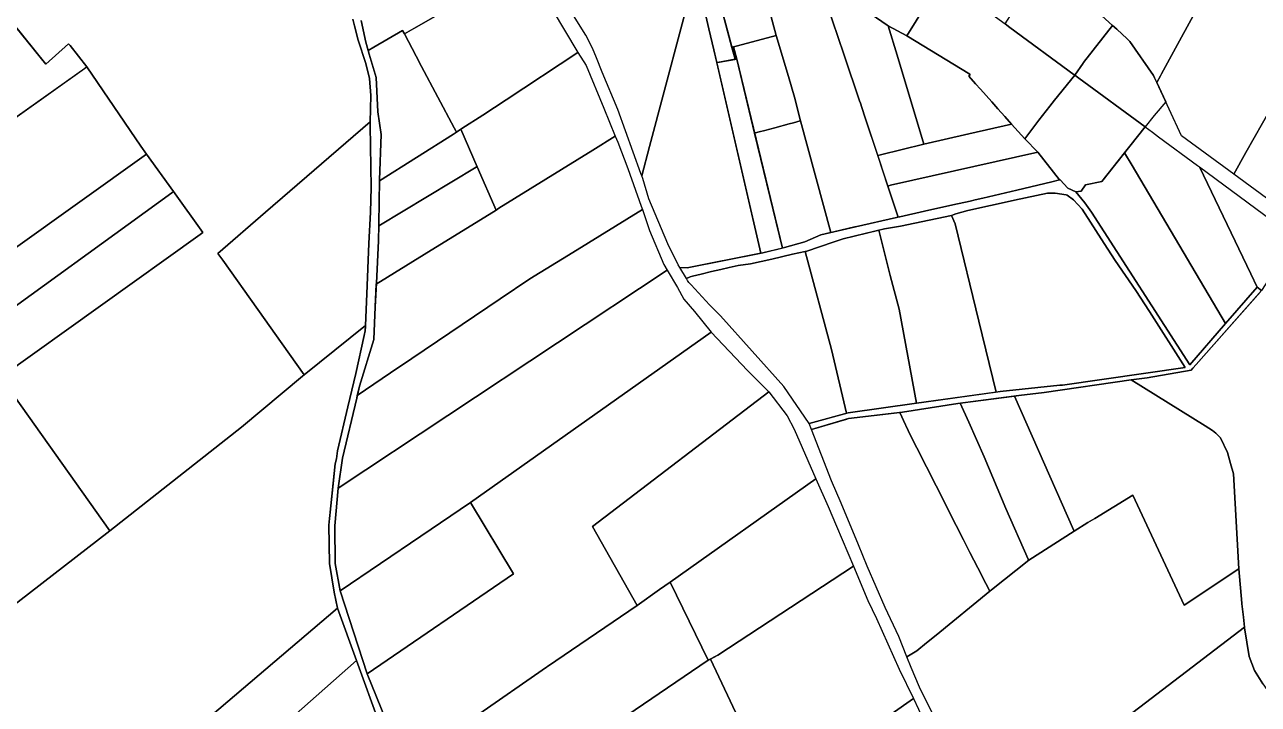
# Model space of a CAD drawing. Header units: metres. Extents: x 3 to 1005126, y 39 to 4383651.
# Drawn here: x 491760 to 492445, y 4369021 to 4369398 of the extents above; entities that cross this region are included whole.
import ezdxf

# ---------------------------------------------------------------- set-up
doc = ezdxf.new("R2010")
doc.units = ezdxf.units.M
doc.header["$MEASUREMENT"] = 0
doc.layers.add('TM_Llucmajor', color=7, linetype='Continuous')

msp = doc.modelspace()

# ---------------------------------------------------------------- linework, layer by layer
at = {"layer": 'TM_Llucmajor', "linetype": 'Continuous', "flags": 128}
for points in [[(492177.36, 4369392.22), (492155.91, 4369386.46), (492153.71, 4369385.87), (492152.77, 4369385.59), (492144.59, 4369416.44), (492138.45, 4369439.61), (492137.15, 4369444.61), (492144.63, 4369470.31), (492149.93, 4369488.16), (492153.29, 4369482.65), (492162.24, 4369449.04), (492177.36, 4369392.22)], [(492372.17, 4369390.38), (492366.32, 4369395.63), (492363.94, 4369397.78), (492351.88, 4369408.61), (492352.32, 4369409.13), (492418.23, 4369488.22), (492420.92, 4369485.8), (492422.45, 4369484.43), (492442.98, 4369465.97), (492391.16, 4369370.93), (492390.54, 4369369.81), (492388.51, 4369366.09), (492387.27, 4369368.75), (492386.7, 4369369.98), (492373.65, 4369388.86), (492372.17, 4369390.38)], [(492107.07, 4369330.52), (492102.76, 4369314.24), (492102.3, 4369315.54), (492089.52, 4369351.11), (492080.76, 4369371.85), (492077.7, 4369379.75), (492075.43, 4369385.09), (492071.8, 4369392.41), (492061.12, 4369409.22), (492060.48, 4369410.23), (492059.78, 4369411.39), (492113.69, 4369450.8), (492145.48, 4369473.19), (492144.63, 4369470.31), (492136.79, 4369443.39), (492132.73, 4369427.37), (492107.07, 4369330.52)], [(492390.54, 4369369.81), (492391.16, 4369370.93), (492442.98, 4369465.97), (492446.46, 4369462.83), (492476.7, 4369436.77), (492490.27, 4369422.02), (492491.27, 4369421.09), (492480.15, 4369401.5), (492478.34, 4369398.31), (492463.92, 4369372.92), (492451.88, 4369351.71), (492437.96, 4369327.17), (492431.19, 4369315.26), (492402.32, 4369336.49), (492388.51, 4369366.09), (492390.54, 4369369.81)], [(491772.12, 4369376.34), (491784.65, 4369387.58), (491785.61, 4369386.62), (491794.9, 4369374.7), (491793.8, 4369373.92), (491756.15, 4369347.15), (491689.47, 4369433.08), (491704.09, 4369460.75), (491772.12, 4369376.34)], [(492233.07, 4369450.97), (492234.09, 4369450.22), (492237.48, 4369447.73), (492242.62, 4369443.95), (492269.4, 4369424.26), (492269.66, 4369424.07), (492249.85, 4369391.9), (492239.56, 4369397.46), (492238.88, 4369397.93), (492208.18, 4369419.15), (492205.63, 4369420.82), (492230.52, 4369452.84), (492233.07, 4369450.97)], [(492140.01, 4369395.86), (492132.73, 4369427.37), (492136.79, 4369443.39), (492137.15, 4369444.61), (492138.45, 4369439.61), (492144.59, 4369416.44), (492154.53, 4369378.94), (492144.8, 4369377.23), (492144.33, 4369377.15), (492142.69, 4369384.23), (492140.01, 4369395.86)], [(491999.79, 4369338.97), (491998.76, 4369340.91), (491980.64, 4369375.05), (491977.65, 4369380.68), (491971.09, 4369393.03), (491976.39, 4369396.08), (492038.82, 4369431.97), (492049.02, 4369414.38), (492053.61, 4369405.64), (492066.73, 4369383.64), (492067.27, 4369382.8), (492027.48, 4369356.46), (492014.55, 4369348.04), (492002.93, 4369340.48), (492002.4, 4369340.13), (492000, 4369338.57), (491999.79, 4369338.97)], [(492363.94, 4369397.78), (492347.93, 4369377.2), (492347.59, 4369376.72), (492342.97, 4369370.17), (492342.69, 4369370.38), (492306.95, 4369396.65), (492304.32, 4369398.58), (492308.63, 4369405.36), (492309.08, 4369406.23), (492326.33, 4369431.58), (492351.88, 4369408.61), (492363.94, 4369397.78)], [(492107.07, 4369330.52), (492132.73, 4369427.37), (492140.01, 4369395.86), (492142.69, 4369384.23), (492168.77, 4369271.33), (492127.95, 4369263.22), (492123.85, 4369263.36), (492122.89, 4369264.94), (492117.31, 4369276.48), (492106.75, 4369301.52), (492103.3, 4369312.76), (492102.76, 4369314.24), (492107.07, 4369330.52)], [(492315.27, 4369334.85), (492307.87, 4369343.01), (492307.93, 4369343.02), (492304.24, 4369347.18), (492300.37, 4369351.54), (492297.02, 4369355.27), (492293.81, 4369358.89), (492290.77, 4369362.32), (492288.02, 4369365.41), (492284.26, 4369369.65), (492284.89, 4369370.56), (492284.82, 4369370.64), (492249.85, 4369391.9), (492269.66, 4369424.07), (492272.95, 4369421.65), (492304.32, 4369398.58), (492306.95, 4369396.65), (492342.69, 4369370.38), (492342.97, 4369370.17), (492331.75, 4369356.27), (492329.16, 4369352.93), (492323.15, 4369345.18), (492315.81, 4369335.56), (492315.27, 4369334.85)], [(492233.95, 4369325.59), (492233.67, 4369325.52), (492226.72, 4369346.49), (492226.32, 4369347.66), (492223.87, 4369355.1), (492223.81, 4369355.27), (492214.83, 4369381.87), (492202.31, 4369418.98), (492204.75, 4369419.81), (492205.63, 4369420.82), (492208.18, 4369419.15), (492238.88, 4369397.93), (492239.56, 4369397.46), (492244.44, 4369381.2), (492259.28, 4369331.81), (492235.29, 4369325.94), (492233.95, 4369325.59)], [(492491.27, 4369421.09), (492526.02, 4369388.54), (492528.24, 4369383.88), (492528.94, 4369382.41), (492527.4, 4369378.62), (492513.6, 4369357.77), (492472.41, 4369290.99), (492470.22, 4369286.57), (492431.19, 4369315.26), (492437.96, 4369327.17), (492451.88, 4369351.71), (492463.92, 4369372.92), (492478.34, 4369398.31), (492480.15, 4369401.5), (492491.27, 4369421.09)], [(491999.79, 4369338.97), (492000, 4369338.57), (491998.34, 4369337.49), (491957.28, 4369311.46), (491957.29, 4369312.1), (491958.13, 4369337.2), (491956.31, 4369349.87), (491955.43, 4369368.92), (491953.74, 4369374.43), (491951.49, 4369381.79), (491950.94, 4369383.76), (491954.1, 4369385.62), (491970.04, 4369395.01), (491971.09, 4369393.03), (491977.65, 4369380.68), (491980.64, 4369375.05), (491998.76, 4369340.91), (491999.79, 4369338.97)], [(492307.93, 4369343.02), (492284.21, 4369337.56), (492259.28, 4369331.81), (492244.44, 4369381.2), (492239.56, 4369397.46), (492249.85, 4369391.9), (492284.82, 4369370.64), (492284.89, 4369370.56), (492284.26, 4369369.65), (492288.02, 4369365.41), (492290.77, 4369362.32), (492293.81, 4369358.89), (492297.02, 4369355.27), (492300.37, 4369351.54), (492304.24, 4369347.18), (492307.93, 4369343.02)], [(492387, 4369347.75), (492382.1, 4369341.41), (492345.26, 4369368.49), (492342.97, 4369370.17), (492347.59, 4369376.72), (492347.93, 4369377.2), (492363.94, 4369397.78), (492366.32, 4369395.63), (492372.17, 4369390.38), (492373.65, 4369388.86), (492386.7, 4369369.98), (492387.27, 4369368.75), (492388.51, 4369366.09), (492393.52, 4369355.35), (492387, 4369347.75)], [(492165.88, 4369338.09), (492165.39, 4369337.96), (492155.43, 4369379.1), (492153.71, 4369385.87), (492155.91, 4369386.46), (492177.36, 4369392.22), (492184.15, 4369369.36), (492187.54, 4369357.94), (492190.87, 4369344.8), (492190.59, 4369344.73), (492187.03, 4369343.77), (492184.61, 4369343.12), (492176.66, 4369340.98), (492171.06, 4369339.48), (492167.9, 4369338.63), (492165.88, 4369338.09)], [(492021.9, 4369295.3), (492011.44, 4369319.36), (492002.4, 4369340.13), (492002.93, 4369340.48), (492014.55, 4369348.04), (492027.48, 4369356.46), (492067.27, 4369382.8), (492071.96, 4369375.56), (492081.67, 4369351.83), (492088.03, 4369336.29), (492075.59, 4369328.58), (492023.5, 4369296.29), (492021.9, 4369295.3)], [(492153.71, 4369385.87), (492155.43, 4369379.1), (492154.53, 4369378.94), (492152.77, 4369385.59), (492153.71, 4369385.87)], [(491824.88, 4369330.68), (491828.01, 4369326.33), (491827.9, 4369326.25), (491716.86, 4369247.02), (491684.51, 4369295.87), (491688.81, 4369299.04), (491725.04, 4369324.58), (491756.15, 4369347.15), (491794.9, 4369374.7), (491824.88, 4369330.68)], [(492180.83, 4369274.2), (492169.93, 4369271.56), (492168.77, 4369271.33), (492144.33, 4369377.15), (492144.8, 4369377.23), (492155.43, 4369379.1), (492180.83, 4369274.2)], [(492334.62, 4369311.98), (492322.47, 4369327.38), (492315.34, 4369334.78), (492315.27, 4369334.85), (492315.81, 4369335.56), (492323.15, 4369345.18), (492329.16, 4369352.93), (492331.75, 4369356.27), (492342.97, 4369370.17), (492345.26, 4369368.49), (492382.1, 4369341.41), (492373.62, 4369330.8), (492358.12, 4369311.21), (492349.02, 4369309.35), (492346.5, 4369305.74), (492343.63, 4369305.35), (492339.12, 4369307.45), (492334.85, 4369312.04), (492334.62, 4369311.98)], [(491915.42, 4369203.76), (491903.18, 4369221.03), (491889.71, 4369240.05), (491870.33, 4369267.41), (491867.61, 4369271.24), (491894.06, 4369294.1), (491952.03, 4369344.17), (491952.02, 4369343.93), (491952.05, 4369342.16), (491952.58, 4369307.85), (491952.21, 4369294.19), (491951.28, 4369276.65), (491950.18, 4369248.87), (491949.47, 4369231.15), (491915.42, 4369203.76)], [(492011.44, 4369319.36), (492010.9, 4369319.04), (491956.87, 4369286.61), (491956.89, 4369287.7), (491957.28, 4369311.46), (491998.34, 4369337.49), (492002.4, 4369340.13), (492011.44, 4369319.36)], [(492207.61, 4369282.8), (492202.15, 4369281.46), (492193.31, 4369277.61), (492182.05, 4369274.5), (492180.83, 4369274.2), (492165.39, 4369337.96), (492165.88, 4369338.09), (492167.9, 4369338.63), (492171.06, 4369339.48), (492176.66, 4369340.98), (492184.61, 4369343.12), (492187.03, 4369343.77), (492190.59, 4369344.73), (492190.87, 4369344.8), (492207.61, 4369282.8)], [(492322.47, 4369327.38), (492240.86, 4369309.02), (492239.77, 4369308.74), (492239.27, 4369308.62), (492233.67, 4369325.52), (492233.95, 4369325.59), (492235.29, 4369325.94), (492259.28, 4369331.81), (492284.21, 4369337.56), (492307.87, 4369343.01), (492315.34, 4369334.78), (492322.47, 4369327.38)], [(492386.09, 4369338.48), (492389.5, 4369335.97), (492411.17, 4369320.05), (492412.16, 4369319.31), (492440.62, 4369259.94), (492444.17, 4369252.53), (492426.67, 4369232.41), (492405.55, 4369268.11), (492374.89, 4369319.95), (492370.65, 4369327.05), (492373.62, 4369330.8), (492382.1, 4369341.41), (492386.09, 4369338.48)], [(492102.45, 4369297.39), (492103.09, 4369295.55), (492064.43, 4369271.75), (492040.75, 4369257.18), (492024.12, 4369245.94), (491975.12, 4369212.81), (491963.38, 4369204.87), (491944.94, 4369192.4), (491946.23, 4369197.62), (491954.09, 4369223.37), (491954.9, 4369241.58), (491955.47, 4369254.12), (491981.97, 4369270.55), (491981.98, 4369270.55), (492021.9, 4369295.3), (492023.5, 4369296.29), (492075.59, 4369328.58), (492088.03, 4369336.29), (492089.41, 4369332.92), (492095.07, 4369318.32), (492102.45, 4369297.39)], [(492334.62, 4369311.98), (492330.31, 4369310.9), (492310.85, 4369306.26), (492292.02, 4369301.9), (492287.75, 4369300.99), (492284.93, 4369300.24), (492275.37, 4369298.18), (492259.69, 4369294.62), (492246, 4369291.51), (492245.81, 4369291.47), (492245.02, 4369291.28), (492239.27, 4369308.62), (492239.77, 4369308.74), (492240.86, 4369309.02), (492322.47, 4369327.38), (492334.62, 4369311.98)], [(492346.5, 4369305.74), (492349.02, 4369309.35), (492358.12, 4369311.21), (492370.65, 4369327.05), (492374.89, 4369319.95), (492405.55, 4369268.11), (492426.67, 4369232.41), (492406.93, 4369209.42), (492352.3, 4369294.19), (492348.67, 4369299.28), (492346.96, 4369301.34), (492343.63, 4369305.35), (492346.5, 4369305.74)], [(491827.9, 4369326.25), (491828.01, 4369326.33), (491842.98, 4369305.5), (491842.1, 4369304.87), (491732.13, 4369225.27), (491716.86, 4369247.02), (491827.9, 4369326.25)], [(492021.9, 4369295.3), (491981.98, 4369270.55), (491981.97, 4369270.55), (491955.47, 4369254.12), (491955.5, 4369254.74), (491956.75, 4369278.22), (491956.87, 4369286.61), (492010.9, 4369319.04), (492011.44, 4369319.36), (492021.9, 4369295.3)], [(492412.16, 4369319.31), (492465.53, 4369279.89), (492446.71, 4369250.6), (492444.17, 4369252.53), (492440.62, 4369259.94), (492412.16, 4369319.31)], [(492310.85, 4369306.26), (492330.31, 4369310.9), (492334.62, 4369311.98), (492334.85, 4369312.04), (492339.12, 4369307.45), (492343.63, 4369305.35), (492346.96, 4369301.34), (492348.67, 4369299.28), (492352.3, 4369294.19), (492406.93, 4369209.42), (492426.67, 4369232.41), (492444.17, 4369252.53), (492446.71, 4369250.6), (492410.42, 4369209.61), (492408.61, 4369207.56), (492407.61, 4369206.43), (492383.15, 4369202.17), (492374.33, 4369201.04), (492326.05, 4369194.02), (492312.02, 4369192.37), (492278.16, 4369187.88), (492247.48, 4369183.17), (492217.42, 4369179.51), (492196.89, 4369173.4), (492195.71, 4369176.84), (492217.23, 4369182.66), (492255.24, 4369188.02), (492259.31, 4369188.59), (492301.61, 4369194.53), (492334.72, 4369198.02), (492336.2, 4369198.18), (492404.29, 4369207.9), (492384.45, 4369238.93), (492376.91, 4369250.71), (492365.38, 4369267.28), (492359.34, 4369276.66), (492347.05, 4369295.75), (492342.26, 4369300.96), (492338.82, 4369303.61), (492338.32, 4369303.75), (492332.08, 4369304.58), (492327.92, 4369304.69), (492309.6, 4369300.72), (492308.83, 4369300.55), (492283.68, 4369295.1), (492277.09, 4369293.1), (492274.55, 4369292.33), (492254.34, 4369288.06), (492246.3, 4369286.43), (492245.18, 4369286.13), (492237.39, 4369284.89), (492214.43, 4369279.25), (492209.51, 4369277.66), (492193.8, 4369272.34), (492193.5, 4369272.28), (492193.48, 4369272.35), (492186.42, 4369270.75), (492174.96, 4369268.11), (492163.06, 4369265.4), (492156.28, 4369264.59), (492156.21, 4369264.59), (492151.18, 4369263.41), (492146.63, 4369262.34), (492141.43, 4369261.11), (492135.73, 4369259.78), (492130.98, 4369258.66), (492129.62, 4369258.22), (492127.58, 4369257.27), (492123.85, 4369263.36), (492127.95, 4369263.22), (492169.93, 4369271.56), (492182.05, 4369274.5), (492193.31, 4369277.61), (492202.15, 4369281.46), (492209.31, 4369283.22), (492221.41, 4369285.99), (492244.05, 4369291.06), (492245.81, 4369291.47), (492246, 4369291.51), (492259.69, 4369294.62), (492275.37, 4369298.18), (492284.93, 4369300.24), (492287.75, 4369300.99), (492292.02, 4369301.9), (492310.85, 4369306.26)], [(491842.1, 4369304.87), (491842.98, 4369305.5), (491859.29, 4369282.82), (491857.73, 4369281.7), (491747.23, 4369202.46), (491732.13, 4369225.27), (491842.1, 4369304.87)], [(492376.91, 4369250.71), (492384.45, 4369238.93), (492404.29, 4369207.9), (492336.2, 4369198.18), (492334.72, 4369198.02), (492301.61, 4369194.53), (492299.38, 4369194.21), (492289.86, 4369233.64), (492276.75, 4369287.71), (492274.55, 4369292.33), (492277.09, 4369293.1), (492283.68, 4369295.1), (492308.83, 4369300.55), (492309.6, 4369300.72), (492327.92, 4369304.69), (492332.08, 4369304.58), (492338.32, 4369303.75), (492338.82, 4369303.61), (492342.26, 4369300.96), (492347.05, 4369295.75), (492359.34, 4369276.66), (492365.38, 4369267.28), (492376.91, 4369250.71)], [(491653.07, 4369222.27), (491626.76, 4369257.42), (491684.51, 4369295.87), (491716.86, 4369247.02), (491732.13, 4369225.27), (491747.23, 4369202.46), (491807.6, 4369117.27), (491751.08, 4369073.45), (491736.14, 4369096.71), (491713.98, 4369131.19), (491653.07, 4369222.27)], [(492103.09, 4369295.55), (492107.15, 4369284.01), (492114.92, 4369265.06), (492116.95, 4369261.94), (491934.39, 4369140.98), (491936.63, 4369157.64), (491944.58, 4369190.94), (491944.94, 4369192.4), (491963.38, 4369204.87), (491975.12, 4369212.81), (492024.12, 4369245.94), (492040.75, 4369257.18), (492064.43, 4369271.75), (492103.09, 4369295.55)], [(492246.3, 4369286.43), (492254.34, 4369288.06), (492274.55, 4369292.33), (492276.75, 4369287.71), (492289.86, 4369233.64), (492299.38, 4369194.21), (492259.31, 4369188.59), (492255.24, 4369188.02), (492245.63, 4369240.21), (492240.59, 4369258.94), (492234.34, 4369284.14), (492237.39, 4369284.89), (492245.18, 4369286.13), (492246.3, 4369286.43)], [(492193.8, 4369272.34), (492209.51, 4369277.66), (492214.43, 4369279.25), (492234.34, 4369284.14), (492240.59, 4369258.94), (492245.63, 4369240.21), (492255.24, 4369188.02), (492217.23, 4369182.66), (492216.32, 4369182.53), (492208.07, 4369217.98), (492193.5, 4369272.28), (492193.8, 4369272.34)], [(492186.42, 4369270.75), (492193.48, 4369272.35), (492193.5, 4369272.28), (492208.07, 4369217.98), (492216.32, 4369182.53), (492217.23, 4369182.66), (492195.71, 4369176.84), (492181.51, 4369197.43), (492146.48, 4369236.6), (492140.37, 4369242.69), (492130.19, 4369253.71), (492128.95, 4369255.05), (492128.21, 4369256.25), (492127.58, 4369257.27), (492129.62, 4369258.22), (492130.98, 4369258.66), (492135.73, 4369259.78), (492141.43, 4369261.11), (492146.63, 4369262.34), (492151.18, 4369263.41), (492156.21, 4369264.59), (492156.28, 4369264.59), (492163.06, 4369265.4), (492174.96, 4369268.11), (492186.42, 4369270.75)], [(491932.74, 4369099.08), (491932.54, 4369119.93), (491934.39, 4369140.98), (492116.95, 4369261.94), (492122.63, 4369252.35), (492126.09, 4369245.89), (492132.09, 4369238.96), (492141.2, 4369227.44), (492007.8, 4369132.99), (491980.23, 4369114.35), (491935.36, 4369084.03), (491932.74, 4369099.08)], [(491971.21, 4368986.77), (491950.43, 4369037.8), (492031.62, 4369093.34), (492007.8, 4369132.99), (492141.2, 4369227.44), (492161.51, 4369206.19), (492173.22, 4369194.39), (492075.49, 4369119.59), (492100.21, 4369075.78), (492050.42, 4369041.99), (492049.9, 4369041.64), (491971.21, 4368986.77)], [(492312.02, 4369192.37), (492326.05, 4369194.02), (492374.33, 4369201.04), (492415.32, 4369175.52), (492419.52, 4369172.97), (492421.25, 4369171.38), (492423.92, 4369168.95), (492427.77, 4369160.67), (492429.46, 4369154.64), (492431.06, 4369148.93), (492434.05, 4369096.07), (492403.65, 4369075.94), (492375.25, 4369137.01), (492354.12, 4369124.12), (492350.29, 4369121.78), (492342.65, 4369117.12), (492342.5, 4369117.49), (492309.64, 4369192.05), (492312.02, 4369192.37)], [(492100.21, 4369075.78), (492075.49, 4369119.59), (492173.22, 4369194.39), (492183.5, 4369180.98), (492187.25, 4369173.68), (492199.38, 4369146.1), (492118.51, 4369088.83), (492112.62, 4369084.65), (492100.21, 4369075.78)], [(492342.65, 4369117.12), (492317.53, 4369100.89), (492317.21, 4369101.6), (492304.73, 4369129.58), (492292.71, 4369158.28), (492284.16, 4369177.57), (492279.51, 4369188.06), (492309.64, 4369192.05), (492342.5, 4369117.49), (492342.65, 4369117.12)], [(492293.62, 4369088.04), (492295.86, 4369083.77), (492266.07, 4369059.36), (492260.78, 4369055.02), (492255.32, 4369050.55), (492249.91, 4369047.4), (492245.34, 4369058.6), (492237.8, 4369074.76), (492227.81, 4369097.64), (492223.04, 4369109.41), (492213.45, 4369132.63), (492208.03, 4369144.95), (492196.89, 4369173.4), (492216.62, 4369179.27), (492217.42, 4369179.51), (492245.92, 4369182.98), (492249.03, 4369176.09), (492249.2, 4369175.71), (492251.93, 4369170.24), (492255.39, 4369163.29), (492266.09, 4369142.23), (492277.26, 4369120.25), (492281.35, 4369112.18), (492284.84, 4369105.3), (492289.19, 4369096.76), (492293.62, 4369088.04)], [(492296.81, 4369084.45), (492295.86, 4369083.77), (492293.62, 4369088.04), (492289.19, 4369096.76), (492284.84, 4369105.3), (492281.35, 4369112.18), (492277.26, 4369120.25), (492266.09, 4369142.23), (492255.39, 4369163.29), (492251.93, 4369170.24), (492249.2, 4369175.71), (492249.03, 4369176.09), (492245.92, 4369182.98), (492247.48, 4369183.17), (492278.16, 4369187.88), (492279.51, 4369188.06), (492284.16, 4369177.57), (492292.71, 4369158.28), (492304.73, 4369129.58), (492317.21, 4369101.6), (492317.53, 4369100.89), (492296.81, 4369084.45)], [(492139.56, 4369045.41), (492118.51, 4369088.83), (492199.38, 4369146.1), (492206.26, 4369130.77), (492210.76, 4369119.82), (492220.24, 4369097.59), (492144.95, 4369048.15), (492139.56, 4369045.41)], [(492296.81, 4369084.45), (492317.53, 4369100.89), (492342.65, 4369117.12), (492350.29, 4369121.78), (492354.12, 4369124.12), (492375.25, 4369137.01), (492403.65, 4369075.94), (492434.05, 4369096.07), (492435.74, 4369077.09), (492435.78, 4369076.77), (492436.61, 4369069.36), (492437.23, 4369063.83), (492297.56, 4368957.01), (492285.28, 4368976.84), (492272.55, 4368998.68), (492256.9, 4369030.44), (492252.33, 4369041.47), (492249.91, 4369047.4), (492255.32, 4369050.55), (492260.78, 4369055.02), (492266.07, 4369059.36), (492295.86, 4369083.77), (492296.81, 4369084.45)], [(491950.43, 4369037.8), (491935.36, 4369084.03), (491980.23, 4369114.35), (492007.8, 4369132.99), (492031.62, 4369093.34), (491950.43, 4369037.8)], [(492176.81, 4368970.07), (492140.82, 4369046.05), (492144.95, 4369048.15), (492220.24, 4369097.59), (492228.27, 4369078.61), (492233.05, 4369068.68), (492245.55, 4369040.42), (492253.54, 4369024.22), (492186.04, 4368976.84), (492185.44, 4368976.41), (492176.81, 4368970.07)], [(491978.15, 4368964.46), (491971.21, 4368986.77), (492049.9, 4369041.64), (492050.42, 4369041.99), (492100.21, 4369075.78), (492112.62, 4369084.65), (492118.51, 4369088.83), (492139.56, 4369045.41), (492063.22, 4368993.44), (491982.39, 4368938.54), (491981.9, 4368950.15), (491978.15, 4368964.46)], [(491827.97, 4368942.28), (491807.28, 4368966.5), (491933.97, 4369074.4), (491944.51, 4369045.33), (491827.97, 4368942.28)], [(492359.06, 4368864.76), (492331.46, 4368834.17), (492331.25, 4368836.18), (492331.06, 4368838.04), (492327.01, 4368871.65), (492323.08, 4368887.57), (492318.04, 4368906.6), (492310.47, 4368925.69), (492309.55, 4368927.44), (492301.77, 4368948.2), (492297.56, 4368957.01), (492437.23, 4369063.83), (492437.28, 4369063.35), (492439.76, 4369047.42), (492442.7, 4369039.64), (492447.34, 4369032.24), (492472.39, 4368996.85), (492449.58, 4368965.45), (492443.14, 4368958.46), (492438.05, 4368952.31), (492359.06, 4368864.76)], [(492176.81, 4368970.07), (492140.95, 4368943.73), (492127.52, 4368933.86), (492104.39, 4368916.86), (492063.22, 4368993.44), (492139.56, 4369045.41), (492140.82, 4369046.05), (492176.81, 4368970.07)], [(491851.32, 4368914.95), (491827.97, 4368942.28), (491944.51, 4369045.33), (491957.26, 4369010.13), (491933.25, 4368988.57), (491851.32, 4368914.95)], [(492156.89, 4368897.64), (492140.95, 4368943.73), (492185.44, 4368976.41), (492186.04, 4368976.84), (492253.54, 4369024.22), (492256.27, 4369018.3), (492262.73, 4369003.25), (492269.5, 4368991.33), (492276.56, 4368979.6), (492232.65, 4368949.34), (492208.41, 4368933.17), (492156.89, 4368897.64)]]:
    msp.add_lwpolyline(points, close=True, dxfattribs=at)
for points in [[(492202.31, 4369418.98), (492214.83, 4369381.87), (492223.81, 4369355.27), (492223.87, 4369355.1), (492226.32, 4369347.66), (492226.72, 4369346.49), (492245.02, 4369291.28), (492245.02, 4369291.28), (492244.05, 4369291.06), (492221.41, 4369285.99), (492221.01, 4369285.9), (492209.31, 4369283.22), (492207.61, 4369282.8), (492190.87, 4369344.8), (492187.54, 4369357.94), (492184.15, 4369369.36), (492177.36, 4369392.22), (492162.24, 4369449.04)], [(492038.82, 4369431.97), (491976.39, 4369396.08), (491971.09, 4369393.03), (491970.04, 4369395.01), (491954.1, 4369385.62), (491950.94, 4369383.76), (491949.59, 4369388.52), (491947.06, 4369400.46)], [(491942.47, 4369401.3), (491943.38, 4369397.58), (491945.35, 4369389.5), (491949.6, 4369376.67), (491951.69, 4369368.29), (491952.49, 4369358.81), (491952.03, 4369344.17), (491894.06, 4369294.1), (491867.61, 4369271.24), (491870.33, 4369267.41), (491889.71, 4369240.05), (491903.18, 4369221.03), (491915.42, 4369203.76), (491914.46, 4369203), (491880.77, 4369174.7), (491807.6, 4369117.27), (491747.23, 4369202.46), (491857.73, 4369281.7), (491859.29, 4369282.82), (491842.98, 4369305.5), (491828.01, 4369326.33), (491824.88, 4369330.68), (491794.9, 4369374.7), (491785.61, 4369386.62), (491784.65, 4369387.58), (491772.12, 4369376.34), (491772.12, 4369376.34), (491755.73, 4369396.68)], [(491957.26, 4369010.13), (491944.51, 4369045.33), (491933.97, 4369074.4), (491932.06, 4369083.28), (491929.57, 4369099.08), (491929.16, 4369120.34), (491932.68, 4369154.39), (491933.34, 4369157.16), (491933.91, 4369161.65), (491939.77, 4369186.07), (491944.18, 4369204.57), (491948.78, 4369225.57), (491949.35, 4369228.2), (491949.47, 4369231.15), (491950.18, 4369248.87), (491951.28, 4369276.65), (491952.21, 4369294.19), (491952.58, 4369307.85), (491952.05, 4369342.16), (491952.02, 4369343.93), (491952.49, 4369358.81), (491951.69, 4369368.29), (491949.6, 4369376.67), (491945.35, 4369389.5), (491942.47, 4369401.3)], [(491947.06, 4369400.46), (491949.59, 4369388.52), (491950.94, 4369383.76), (491951.49, 4369381.79), (491953.74, 4369374.43), (491955.43, 4369368.92), (491956.31, 4369349.87), (491958.13, 4369337.2), (491957.29, 4369312.1), (491956.89, 4369287.7), (491956.75, 4369278.22), (491955.5, 4369254.74), (491954.9, 4369241.58), (491954.09, 4369223.37), (491946.23, 4369197.62), (491944.58, 4369190.94), (491936.63, 4369157.64), (491934.39, 4369140.98), (491932.54, 4369119.93), (491932.74, 4369099.08), (491935.36, 4369084.03), (491950.43, 4369037.8), (491971.21, 4368986.77)], [(492447.34, 4369032.24), (492442.7, 4369039.64), (492439.76, 4369047.42), (492437.28, 4369063.35), (492437.23, 4369063.83), (492436.61, 4369069.36), (492435.78, 4369076.77), (492435.74, 4369077.09), (492434.05, 4369096.07), (492431.06, 4369148.93), (492429.46, 4369154.64), (492427.77, 4369160.67), (492423.92, 4369168.95), (492421.25, 4369171.38), (492419.52, 4369172.97), (492415.32, 4369175.52), (492374.33, 4369201.04), (492383.15, 4369202.17), (492407.61, 4369206.43), (492408.61, 4369207.56), (492410.42, 4369209.61), (492446.08, 4369249.88)], [(491751.08, 4369073.45), (491807.6, 4369117.27), (491880.77, 4369174.7), (491914.46, 4369203), (491915.42, 4369203.76), (491949.47, 4369231.15), (491949.44, 4369230.51), (491949.35, 4369228.2), (491948.78, 4369225.57), (491944.18, 4369204.57), (491939.77, 4369186.07), (491933.91, 4369161.65), (491933.34, 4369157.16), (491932.68, 4369154.39), (491931.37, 4369141.72), (491931.37, 4369141.72), (491929.18, 4369120.58), (491929.16, 4369120.34), (491929.57, 4369099.08), (491932.06, 4369083.28), (491933.97, 4369074.4), (491807.28, 4368966.5)]]:
    msp.add_lwpolyline(points, dxfattribs=at)

doc.saveas('drawing.dxf')
